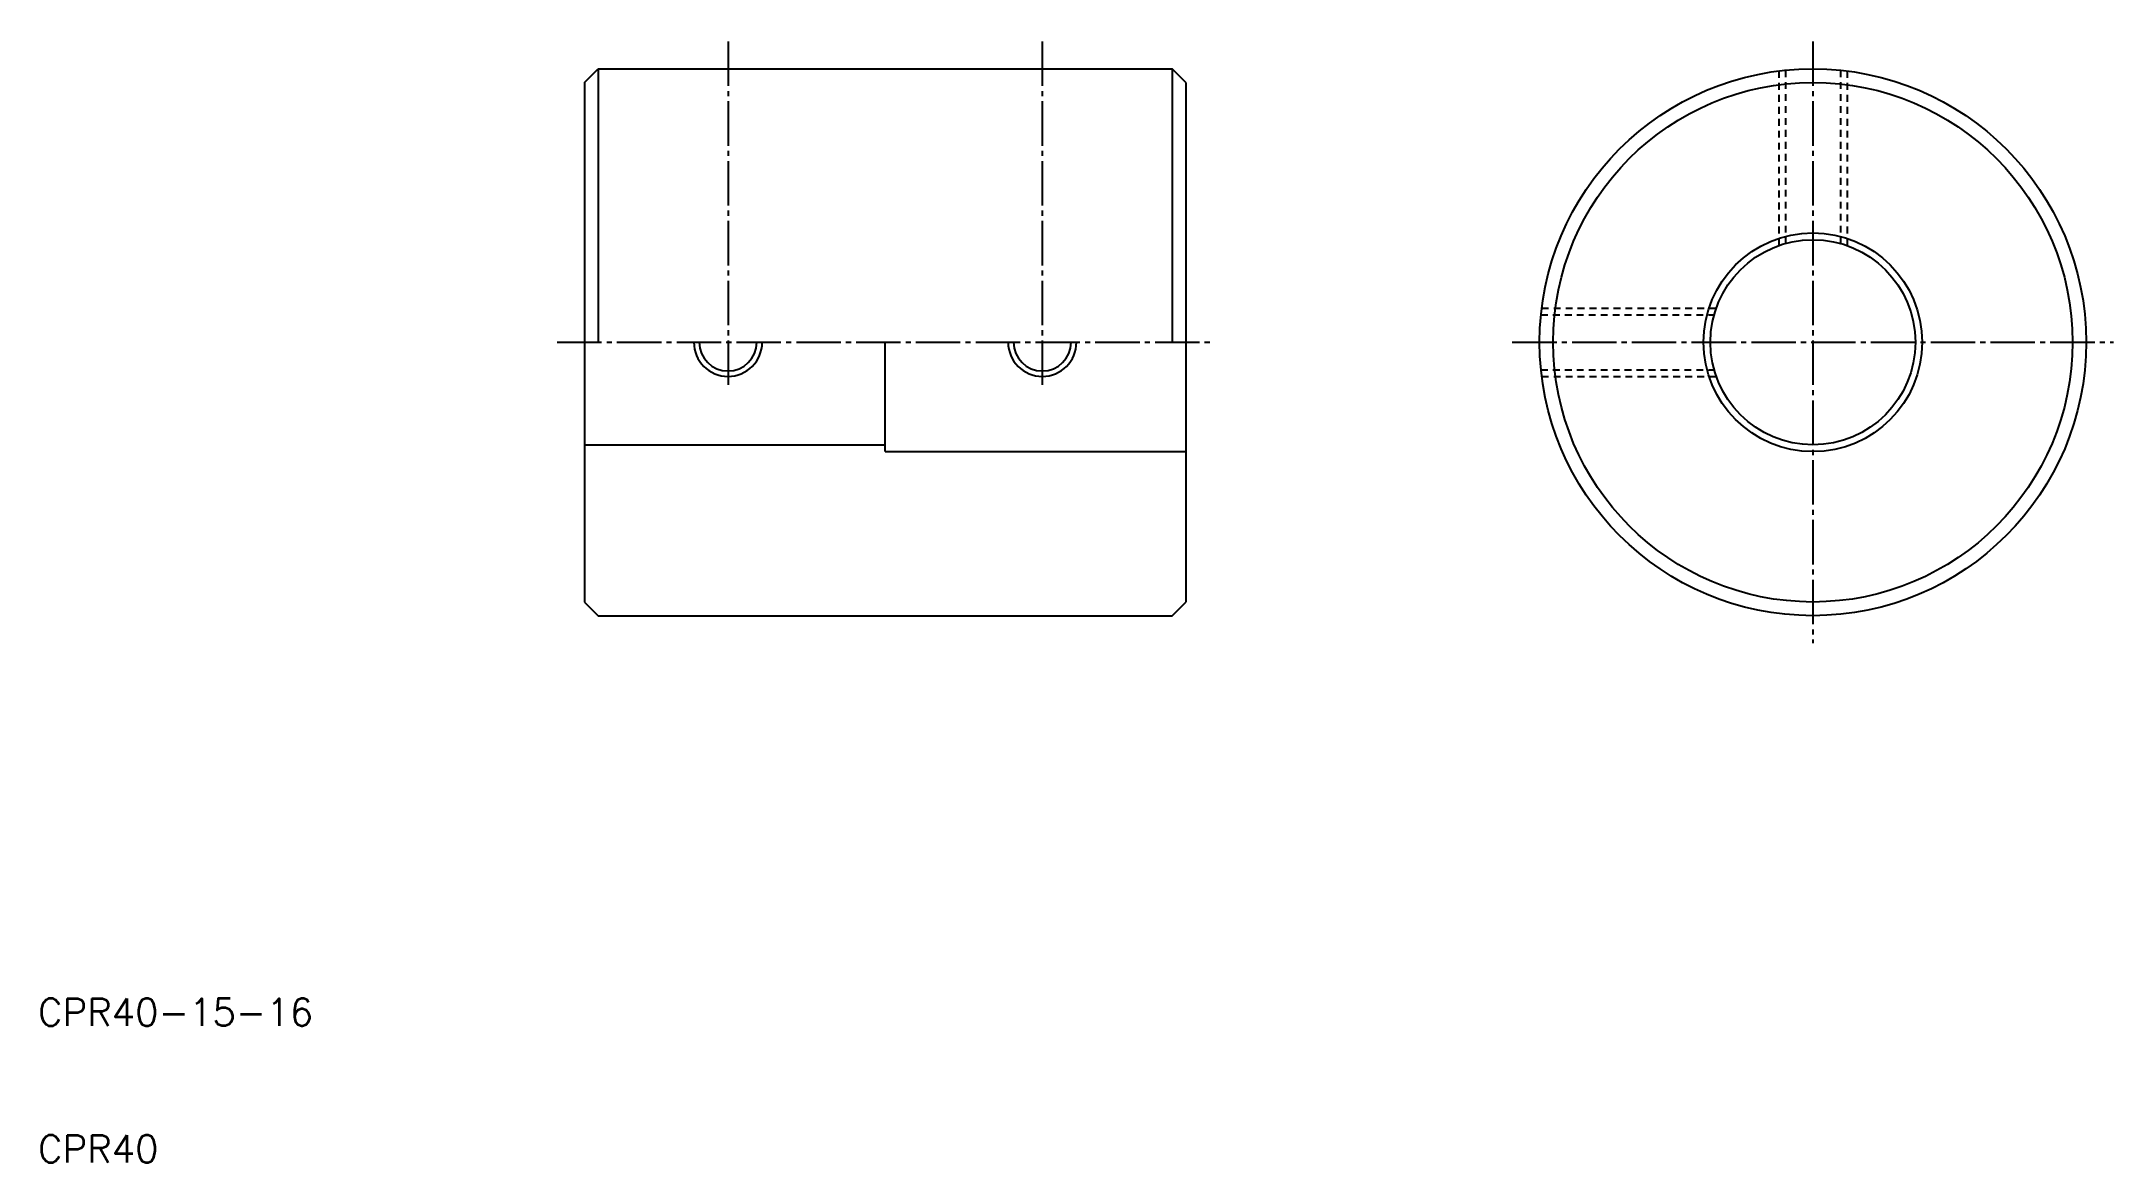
# Model space of a CAD drawing. Extents: x 10 to 162, y 10 to 92.
import ezdxf

# ---------------------------------------------------------------- set-up
doc = ezdxf.new("R2010")
doc.units = 0
doc.header["$LTSCALE"] = 0.25
doc.linetypes.add('CENTER', pattern=[17.5, 13, -1.5, 1.5, -1.5])
doc.linetypes.add('DASHED', pattern=[3.5, 2, -1.5])
doc.layers.get('0').update_dxf_attribs({"linetype": 'CONTINUOUS'})
doc.layers.add('CENTER', color=1, linetype='CENTER')
doc.styles.get("Standard").update_dxf_attribs({"font": 'txt.shx'})

msp = doc.modelspace()

# ---------------------------------------------------------------- linework, layer by layer
at = {"color": 7, "linetype": 'CONTINUOUS'}
for p, q in [((50, 89), (51, 90)), ((51, 90), (51, 70)), ((51, 90), (93, 90)), ((93, 90), (93, 70)), ((94, 89), (93, 90)), ((50, 89), (50, 51)), ((94, 89), (94, 51)), ((72, 62), (72, 70)), ((50, 62.5), (72, 62.5)), ((72, 62), (94, 62)), ((50, 51), (51, 50)), ((93, 50), (94, 51)), ((51, 50), (93, 50))]:
    msp.add_line(p, q, dxfattribs=at)
at = {"color": 3, "linetype": 'DASHED'}
for p, q in [((137.39, 89.84), (137.39, 77.07)), ((137.88, 89.9), (137.88, 77.23)), ((141.9, 89.9), (141.9, 77.23)), ((142.39, 89.84), (142.39, 77.07)), ((119.99, 72.01), (132.67, 72.01)), ((120.05, 72.5), (132.82, 72.5)), ((119.99, 67.99), (132.67, 67.99)), ((120.05, 67.5), (132.82, 67.5))]:
    msp.add_line(p, q, dxfattribs=at)
at = {"color": 7, "linetype": 'CONTINUOUS'}
for radius in [20, 19, 8, 7.5]:
    msp.add_circle((139.89, 70), radius, dxfattribs=at)
at = {"color": 3, "linetype": 'CONTINUOUS'}
for centre in [(60.5, 70), (83.5, 70)]:
    msp.add_arc(centre, 2.5, 180, 0, dxfattribs=at)
at = {"color": 7, "linetype": 'CONTINUOUS'}
for centre in [(60.5, 70), (83.5, 70)]:
    msp.add_arc(centre, 2.1, 180, 0, dxfattribs=at)
at = {"layer": 'CENTER', "color": 1, "linetype": 'CENTER'}
for p, q in [((60.5, 92), (60.5, 66.5)), ((83.5, 92), (83.5, 66.5)), ((139.89, 92), (139.89, 48)), ((48, 70), (96, 70)), ((117.89, 70), (161.89, 70))]:
    msp.add_line(p, q, dxfattribs=at)

# ---------------------------------------------------------------- texts
at = {"color": 7, "linetype": 'CONTINUOUS'}
for s, p in [('CPR40-15-16', (10, 20)), ('CPR40', (10, 10))]:
    msp.add_text(s, height=2, dxfattribs=at).set_placement(p)

doc.saveas('drawing.dxf')
